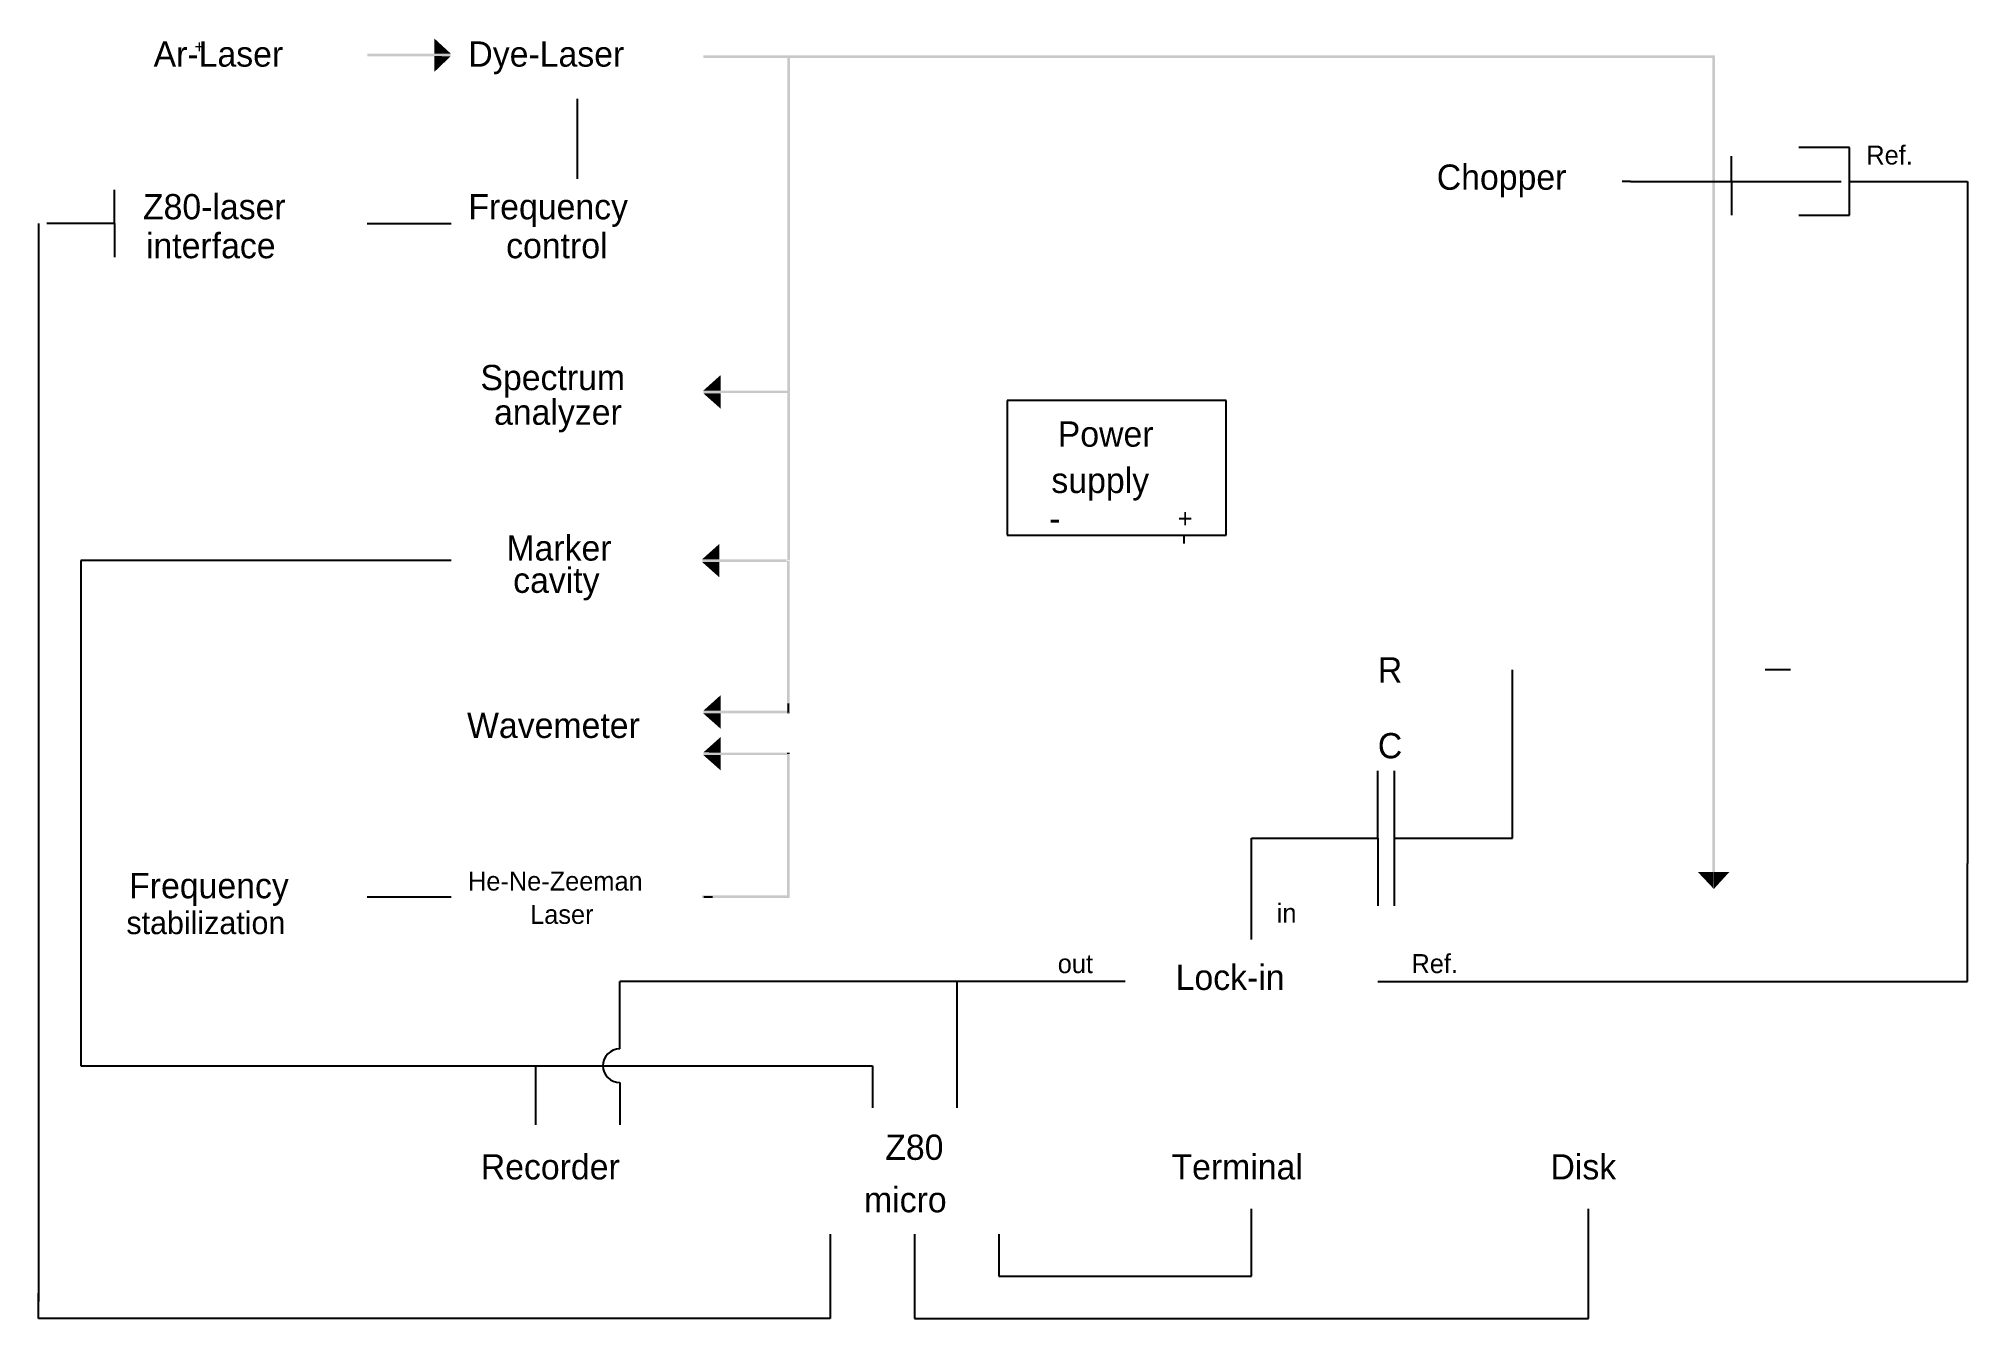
# Model space of a CAD drawing. Extents: x -18.8 to -7.3, y -11.9 to -4.3.
import ezdxf

# ---------------------------------------------------------------- set-up
doc = ezdxf.new("R2010")
doc.units = 0
doc.layers.add('1', color=15, linetype='CONTINUOUS')

msp = doc.modelspace()

# ---------------------------------------------------------------- linework, layer by layer
at = {"layer": '1', "color": 0}
for p, q in [((-15.59149162009721, -5.093712292208021), (-15.59149162009721, -4.618733687640662)), ((-8.041277258566979, -4.909342218787991), (-8.34127725856698, -4.909342218787991)), ((-8.041277258566979, -5.309342218787991), (-8.041277258566979, -4.909342218787991)), ((-8.741277258566978, -4.959342218787992), (-8.741277258566978, -4.959342218787992)), ((-8.741277258566978, -5.109342218787992), (-8.741277258566978, -4.959342218787992)), ((-9.34127725856698, -5.109342218787992), (-9.391277258566978, -5.109342218787992)), ((-9.34127725856698, -5.109342218787992), (-8.34127725856698, -5.109342218787992)), ((-8.741277258566978, -5.109342218787992), (-8.741277258566978, -5.309342218787991)), ((-8.34127725856698, -5.109342218787992), (-8.09127725856698, -5.109342218787992)), ((-8.041277258566979, -5.109342218787992), (-7.341277258566979, -5.109342218787992)), ((-7.341277258566979, -5.109342218787992), (-7.341277258566979, -9.159342218787991)), ((-18.34127725856698, -5.359342218787992), (-18.34127725856698, -5.159342218787992)), ((-18.79127725856698, -5.359342218787992), (-18.79127725856698, -11.75934221878799)), ((-18.34127725856698, -5.359342218787992), (-18.74127725856698, -5.359342218787992)), ((-18.34127725856698, -5.359342218787992), (-18.34127725856698, -5.559342218787991)), ((-16.84127725856698, -5.359342218787992), (-16.34127725856698, -5.359342218787992)), ((-8.34127725856698, -5.309342218787991), (-8.041277258566979, -5.309342218787991)), ((-13.04127725856698, -6.409342218787992), (-13.04127725856698, -7.209342218787992)), ((-11.74127725856698, -6.409342218787992), (-13.04127725856698, -6.409342218787992)), ((-11.74127725856698, -7.209342218787992), (-11.74127725856698, -6.409342218787992)), ((-13.04127725856698, -7.209342218787992), (-11.99127725856698, -7.209342218787992)), ((-11.99127725856698, -7.259342218787991), (-11.99127725856698, -7.209342218787992)), ((-11.99127725856698, -7.209342218787992), (-11.74127725856698, -7.209342218787992)), ((-18.54127725856698, -7.359342218787992), (-18.54127725856698, -10.35934221878799)), ((-16.34127725856698, -7.359342218787992), (-18.54127725856698, -7.359342218787992)), ((-10.04127725856698, -9.009342218787992), (-10.04127725856698, -8.009342218787992)), ((-8.391277258566978, -8.009342218787992), (-8.541277258566979, -8.009342218787992)), ((-14.34127725856698, -8.209342218787992), (-14.34127725856698, -8.259342218787992)), ((-10.84127725856698, -9.009342218787992), (-10.84127725856698, -8.609342218787992)), ((-10.74127725856698, -9.409342218787991), (-10.74127725856698, -8.609342218787992)), ((-11.59127725856698, -9.009342218787992), (-10.84127725856698, -9.009342218787992)), ((-11.59127725856698, -9.609342218787992), (-11.59127725856698, -9.009342218787992)), ((-10.84127725856698, -9.009342218787992), (-10.84127725856698, -9.409342218787991)), ((-10.74127725856698, -9.009342218787992), (-10.04127725856698, -9.009342218787992)), ((-7.341277258566979, -9.859342218787992), (-7.341277258566979, -9.159342218787991)), ((-16.34127725856698, -9.359342218787992), (-16.84127725856698, -9.359342218787992)), ((-14.79127725856698, -9.359342218787992), (-14.84127725856698, -9.359342218787992)), ((-15.34127725856698, -10.25934221878799), (-15.34127725856698, -9.859342218787992)), ((-13.34127725856698, -9.859342218787992), (-15.34127725856698, -9.859342218787992)), ((-13.34127725856698, -9.859342218787992), (-13.34127725856698, -10.60934221878799)), ((-12.34127725856698, -9.859342218787992), (-13.34127725856698, -9.859342218787992)), ((-10.84127725856698, -9.859342218787992), (-8.141277258566978, -9.859342218787992)), ((-8.141277258566978, -9.859342218787992), (-7.341277258566979, -9.859342218787992)), ((-18.54127725856698, -10.35934221878799), (-15.84127725856698, -10.35934221878799)), ((-15.84127725856698, -10.35934221878799), (-13.84127725856698, -10.35934221878799)), ((-15.84127725856698, -10.35934221878799), (-15.84127725856698, -10.70934221878799)), ((-13.84127725856698, -10.35934221878799), (-13.84127725856698, -10.60934221878799)), ((-15.34127725856698, -10.45934221878799), (-15.34127725856698, -10.70934221878799)), ((-11.59127725856698, -11.60934221878799), (-11.59127725856698, -11.20934221878799)), ((-9.59127725856698, -11.85934221878799), (-9.59127725856698, -11.20934221878799)), ((-14.09127725856698, -11.35934221878799), (-14.09127725856698, -11.85934221878799)), ((-13.59127725856698, -11.35934221878799), (-13.59127725856698, -11.85934221878799)), ((-13.09127725856698, -11.35934221878799), (-13.09127725856698, -11.60934221878799)), ((-13.09127725856698, -11.60934221878799), (-11.64127725856698, -11.60934221878799)), ((-11.64127725856698, -11.60934221878799), (-11.59127725856698, -11.60934221878799)), ((-18.79127725856698, -11.85934221878799), (-18.79127725856698, -11.70934221878799)), ((-14.09127725856698, -11.85934221878799), (-18.79127725856698, -11.85934221878799)), ((-13.59127725856698, -11.85934221878799), (-9.59127725856698, -11.85934221878799))]:
    msp.add_line(p, q, dxfattribs=at)
msp.add_arc((-15.34127725856698, -10.35934221878799), 0.1000000000000001, 90.00000000000024, 269.9999999999997, dxfattribs=at)
for points in [[(-16.44135977358545, -4.26181435797572), (-16.44135977358545, -4.350412027671857), (-16.345008600534, -4.350412027671857)], [(-16.44135977358545, -4.45908367347733), (-16.44219760987285, -4.365696940554375), (-16.345008600534, -4.366894206361079)], [(-14.84513997892397, -6.351322238129743), (-14.7420853804251, -6.352144946200969), (-14.7420853804251, -6.259178934152429)], [(-14.84513997892397, -6.367776399554264), (-14.7420853804251, -6.367776399554264), (-14.7420853804251, -6.459096995460352)], [(-14.85229218707617, -7.352929891554026), (-14.7492375885773, -7.353752599625252), (-14.7492375885773, -7.260786587576711)], [(-14.85229218707617, -7.369384052978546), (-14.7492375885773, -7.369384052978546), (-14.7492375885773, -7.460704648884635)], [(-14.84506307345997, -8.251673296173706), (-14.74200847496109, -8.252496004244932), (-14.74200847496109, -8.159529992196394)], [(-14.84506307345997, -8.268127457598228), (-14.74200847496109, -8.268127457598228), (-14.74200847496109, -8.359448053504316)], [(-14.84506307345997, -8.499602511241207), (-14.74200847496109, -8.500425219312433), (-14.74200847496109, -8.40745920726389)], [(-14.84478469818739, -8.515261077630502), (-14.74173009968851, -8.515261077630502), (-14.74173009968851, -8.60658167353659)], [(-8.941155432708314, -9.209671414275062), (-8.84726967350006, -9.209200668668032), (-8.84661082606702, -9.309940228572822)], [(-8.84661082606702, -9.309940228572822), (-8.754372185441367, -9.209200668668032), (-8.84661082606702, -9.209200668668032)]]:
    msp.add_solid(points, dxfattribs=at)
for points in [[(-16.84046447013912, -4.351264949536874), (-16.84046447013912, -4.366264949536875), (-16.34451669453833, -4.351264949536874), (-16.34451669453833, -4.366264949536875)], [(-14.8447726868608, -4.362254719708307), (-14.8447726868608, -4.377254719708308), (-8.839564352681835, -4.362254719708307), (-8.854564352681836, -4.377254719708308)], [(-14.33122972614861, -4.361842085184875), (-14.34622972614861, -4.361842085184875), (-14.33122972614861, -7.359851387951433), (-14.34622972614861, -7.359851387951433)], [(-8.839564352681835, -4.362254719708307), (-8.854564352681836, -4.377254719708308), (-8.839564352681835, -9.269873443746254), (-8.854564352681836, -9.269873443746254)], [(-14.84447278473957, -6.351749453283333), (-14.84447278473957, -6.366749453283333), (-14.343259295502, -6.351749453283333), (-14.343259295502, -6.366749453283333)], [(-14.85162499289177, -7.353357106707615), (-14.85162499289177, -7.368357106707616), (-14.35041150365421, -7.353357106707615), (-14.35041150365421, -7.368357106707616)], [(-14.33322926821266, -7.362269137389148), (-14.34822926821266, -7.362269137389148), (-14.33322926821266, -8.26101254200883), (-14.34822926821266, -8.26101254200883)], [(-14.84439587927556, -8.252100511327296), (-14.84439587927556, -8.267100511327296), (-14.343182390038, -8.252100511327296), (-14.343182390038, -8.267100511327296)], [(-14.33317120390082, -8.261028151363012), (-14.34817120390082, -8.261028151363012), (-14.33317120390082, -8.267166813304833), (-14.34817120390082, -8.267166813304833)], [(-14.84439587927556, -8.500029726394796), (-14.84439587927556, -8.515029726394797), (-14.343182390038, -8.500029726394796), (-14.343182390038, -8.515029726394797)], [(-14.34824275451106, -8.508901512847531), (-14.33324275451106, -8.508901512847531), (-14.34824275451106, -8.49998586831409), (-14.33324275451106, -8.49998586831409)], [(-14.33322926821266, -8.508941757076329), (-14.34822926821266, -8.508941757076329), (-14.33322926821266, -9.36353324189028), (-14.34822926821266, -9.34853324189028)], [(-14.33322926821266, -9.36353324189028), (-14.34822926821266, -9.34853324189028), (-14.85277806616422, -9.36353324189028), (-14.85277806616422, -9.34853324189028)]]:
    msp.add_trace(points, dxfattribs=at)

# ---------------------------------------------------------------- texts
for s, height, p in [('Ar-Laser', 0.15, (-18.10842926636658, -4.428439254016952)), ('+', 0.07500000000000001, (-17.86627725856698, -4.346842218787991)), ('Dye-Laser', 0.15, (-16.23988132603206, -4.428439254016963)), ('Ref.', 0.1125, (-7.941277258566979, -5.009342218787992)), ('Chopper', 0.15, (-10.49127725856698, -5.159342218787992)), ('Z80-laser', 0.15, (-18.17170007316268, -5.33480276809368)), ('Frequency', 0.15, (-16.24026830791305, -5.33480276809368)), ('interface', 0.15, (-18.15373326604408, -5.56587344058591)), ('control', 0.15, (-16.01568321893054, -5.56587344058591)), ('Spectrum', 0.15, (-16.16840107943866, -6.348946275142911)), ('analyzer', 0.15, (-16.08755044740495, -6.554342428469341)), ('Power', 0.15, (-12.74127725856698, -6.684342218787992)), ('supply', 0.15, (-12.77877725856698, -6.959342218787992)), ('+', 0.1125, (-12.02877725856698, -7.165592218787992)), ('Marker', 0.15, (-16.01418439809798, -7.360727291532372)), ('-', 0.15, (-12.79127725856698, -7.184342218787992)), ('cavity', 0.15, (-15.97399548743795, -7.552160109873892)), ('R', 0.15, (-10.84127725856698, -8.084342218787992)), ('Wavemeter', 0.15, (-16.24779104778229, -8.413607792410712)), ('C', 0.15, (-10.84127725856698, -8.534342218787991)), ('Frequency', 0.15, (-18.25369186692589, -9.365274811984492)), ('He-Ne-Zeeman', 0.1125, (-16.24191419385192, -9.31945637547108)), ('stabilization', 0.135, (-18.26978608831048, -9.578011854364641)), ('Laser', 0.1125, (-15.87321021304129, -9.51703525021235)), ('in', 0.1125, (-11.44127725856698, -9.509342218787992)), ('out', 0.1125, (-12.74127725856698, -9.809342218787991)), ('Ref.', 0.1125, (-10.64127725856698, -9.809342218787991)), ('Lock-in', 0.15, (-12.04127725856698, -9.909342218787991)), ('Recorder', 0.15, (-16.16627725856698, -11.03434221878799)), ('Z80', 0.15, (-13.76523298941855, -10.91799387364165)), ('Terminal', 0.15, (-12.06627725856698, -11.03434221878799)), ('Disk', 0.15, (-9.816277258566979, -11.03434221878799)), ('micro', 0.15, (-13.89112277625798, -11.22929690109361))]:
    msp.add_text(s, height=height, dxfattribs=at).set_placement(p)

doc.saveas('drawing.dxf')
